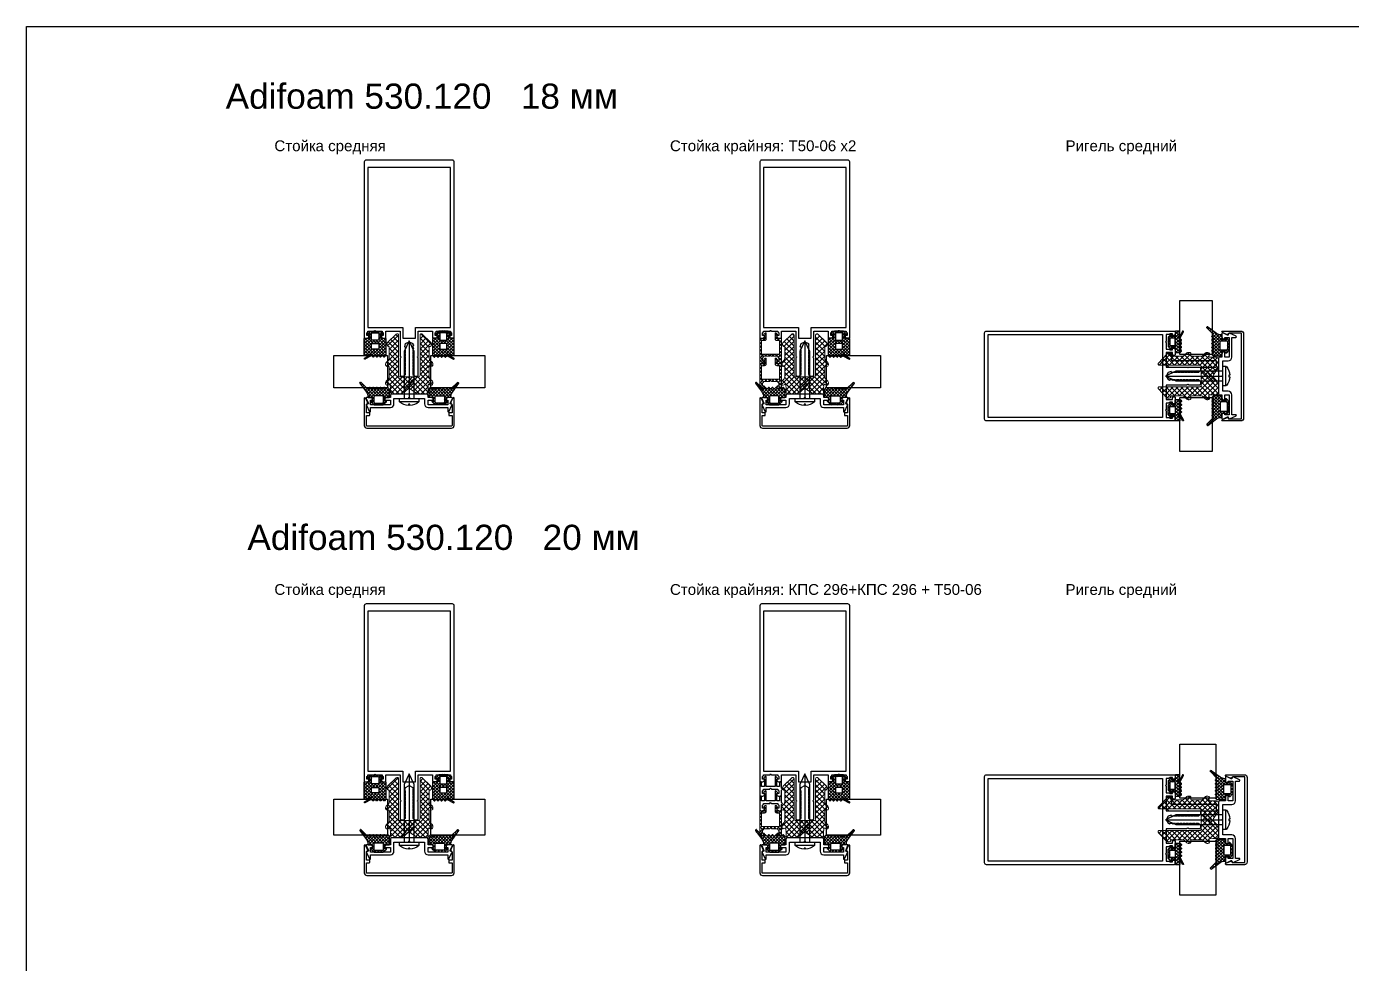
# Model space of a CAD drawing. Header units: millimetres. Extents: x 1744 to 18744, y -2272 to 2782.
# Drawn here: x 7208 to 7945, y 2055 to 2576 of the extents above; entities that cross this region are included whole.
import ezdxf

# ---------------------------------------------------------------- set-up
doc = ezdxf.new("R2010")
doc.units = ezdxf.units.MM
doc.layers.add('Steklopaket', color=5, linetype='Continuous')
doc.layers.add('подписи', color=7, linetype='Continuous')
doc.layers.add('Уплотнители', color=1, linetype='Continuous', lineweight=20)
doc.layers.add('Штриховка', color=1, linetype='Continuous', lineweight=5)
doc.styles.get("Standard").update_dxf_attribs({"font": 'arial.ttf'})

# ---------------------------------------------------------------- blocks, each defined once
blk = doc.blocks.new('КП45548')
at = {"color": 146, "true_color": 0x105689}
blk.add_lwpolyline([(-25, 21.5, 0.414214), (-24.5, 21), (-23.57, 21, 0.116434), (-23.44, 21.03), (-22.67, 21.42, 0.284079), (-22.5, 21.69), (-22.5, 22.2, 0.414214), (-22.8, 22.5), (-23.5, 22.5), (-23.5, 24), (-23.09, 24.41, 0.198912), (-23, 24.62), (-23, 25), (-19.44, 25, 0.284079), (-19.17, 25.17), (-19, 25.5), (-18.83, 25.17, 0.284079), (-18.56, 25), (-15, 25), (-15, 24.62, 0.198912), (-14.91, 24.41), (-14.5, 24), (-14.5, 22.5), (-15.2, 22.5, 0.414214), (-15.5, 22.2), (-15.5, 21.69, 0.284079), (-15.33, 21.42), (-14.56, 21.03, 0.116434), (-14.43, 21), (-13.5, 21, 0.414214), (-13, 21.5), (-13, 25), (-5, 25), (-5, 11.12, 0.198912), (-4.91, 10.91), (-4.5, 10.5), (-4.91, 10.09, 0.198912), (-5, 9.88), (-5, 0.5, 0.414214), (-4.5, 0), (-3.12, 0, 0.198912), (-2.91, 0.09), (-2.09, 0.91, 0.198912), (-2, 1.12), (-2, 1.46, 0.284079), (-2.17, 1.73), (-2.5, 1.9), (-2.17, 2.07, 0.284079), (-2, 2.34), (-2, 3.26, 0.284079), (-2.17, 3.53), (-2.5, 3.7), (-2.17, 3.87, 0.284079), (-2, 4.14), (-2, 5.06, 0.284079), (-2.17, 5.33), (-2.5, 5.5), (-2.17, 5.67, 0.284079), (-2, 5.94), (-2, 6.86, 0.284079), (-2.17, 7.13), (-2.5, 7.3), (-2.17, 7.47, 0.284079), (-2, 7.74), (-2, 8.66, 0.284079), (-2.17, 8.93), (-2.5, 9.1), (-2.17, 9.27, 0.284079), (-2, 9.54), (-2, 10.46, 0.284079), (-2.17, 10.73), (-2.5, 10.9), (-2.17, 11.07, 0.284079), (-2, 11.34), (-2, 12.26, 0.284079), (-2.17, 12.53), (-2.5, 12.7), (-2.17, 12.87, 0.284079), (-2, 13.14), (-2, 14.06, 0.284079), (-2.17, 14.33), (-2.5, 14.5), (-2.17, 14.67, 0.284079), (-2, 14.94), (-2, 15.86, 0.284079), (-2.17, 16.13), (-2.5, 16.3), (-2, 18), (0, 19), (2, 18), (2, 17.64, 0.284079), (2.17, 17.37), (2.5, 17.2), (2.17, 17.03, 0.284079), (2, 16.76), (2, 15.84, 0.284079), (2.17, 15.57), (2.5, 15.4), (2.17, 15.23, 0.284079), (2, 14.96), (2, 14.04, 0.284079), (2.17, 13.77), (2.5, 13.6), (2.17, 13.43, 0.284079), (2, 13.16), (2, 12.24, 0.284079), (2.17, 11.97), (2.5, 11.8), (2.17, 11.63, 0.284079), (2, 11.36), (2, 10.44, 0.284079), (2.17, 10.17), (2.5, 10), (2.17, 9.83, 0.284079), (2, 9.56), (2, 8.64, 0.284079), (2.17, 8.37), (2.5, 8.2), (2.17, 8.03, 0.284079), (2, 7.76), (2, 6.84, 0.284079), (2.17, 6.57), (2.5, 6.4), (2.17, 6.23, 0.284079), (2, 5.96), (2, 5.04, 0.284079), (2.17, 4.77), (2.5, 4.6), (2.17, 4.43, 0.284079), (2, 4.16), (2, 3.24, 0.284079), (2.17, 2.97), (2.5, 2.8), (2.17, 2.63, 0.284079), (2, 2.36), (2, 1.12, 0.198912), (2.09, 0.91), (2.91, 0.09, 0.198912), (3.12, 0), (4.5, 0, 0.414214), (5, 0.5), (5, 9.88, 0.198912), (4.91, 10.09), (4.5, 10.5), (4.91, 10.91, 0.198912), (5, 11.12), (5, 25), (13, 25), (13, 21.5, 0.414214), (13.5, 21), (14.43, 21, 0.116434), (14.56, 21.03), (15.33, 21.42, 0.284079), (15.5, 21.69), (15.5, 22.2, 0.414214), (15.2, 22.5), (14.5, 22.5), (14.5, 24), (14.91, 24.41, 0.198912), (15, 24.62), (15, 25), (18.56, 25, 0.284079), (18.83, 25.17), (19, 25.5), (19.17, 25.17, 0.284079), (19.44, 25), (23, 25), (23, 24.62, 0.198912), (23.09, 24.41), (23.5, 24), (23.5, 22.5), (22.8, 22.5, 0.414214), (22.5, 22.2), (22.5, 21.69, 0.284079), (22.67, 21.42), (23.44, 21.03, 0.116434), (23.57, 21), (24.5, 21, 0.414214), (25, 21.5), (25, 119, 0.414214), (24, 120), (-24, 120, 0.414214), (-25, 119)], format="xyb", close=True, dxfattribs=at)
blk.add_lwpolyline([(-3.5, 27), (-3.5, 21), (3.5, 21), (3.5, 27), (23, 27), (23, 116), (-23, 116), (-23, 27)], close=True, dxfattribs=at)
blk = doc.blocks.new('ТПУ-6002')
at = {"true_color": 0xafd9aa}
h = blk.add_hatch(dxfattribs=at)
h.set_pattern_fill('ANSI37', color=9, scale=10, angle=180, style=0)
h.set_pattern_definition([(225, (359.6389, 110.4286), (0.8838835, -0.8838835), []), (315, (359.6389, 110.4286), (0.8838835, 0.8838835), [])])
edge = h.paths.add_edge_path(flags=16)
edge.add_line((1.75, -1), (-1.75, -1))
edge.add_arc((-1.75, -1.25), 0.25, 90, 180)
edge.add_line((-2, -1.25), (-2, -4.75))
edge.add_arc((-1.75, -4.75), 0.25, 180, 270)
edge.add_line((-1.75, -5), (1.75, -5))
edge.add_arc((1.75, -4.75), 0.25, 270, 360)
edge.add_line((2, -4.75), (2, -1.25))
edge.add_arc((1.75, -1.25), 0.25, 0, 90)
edge = h.paths.add_edge_path()
edge.add_line((2.37, -12.66), (4.04, -13.57))
edge.add_arc((4.16, -13.35), 0.25, 241.51963, 270)
edge.add_line((4.16, -13.6), (5.75, -13.6))
edge.add_arc((5.75, -13.35), 0.25, 270, 360)
edge.add_line((6, -13.35), (6, -4.25))
edge.add_arc((5.75, -4.25), 0.25, 0, 90)
edge.add_line((5.75, -4), (3.25, -4))
edge.add_arc((3.25, -3.75), 0.25, 180, 270, ccw=False)
edge.add_line((3, -3.75), (3, -2.25))
edge.add_arc((3.25, -2.25), 0.25, 90, 180, ccw=False)
edge.add_line((3.25, -2), (3.9, -2))
edge.add_arc((3.9, -1.75), 0.25, 270, 405.06464)
edge.add_line((4.08, -1.57), (2.57, -0.07))
edge.add_arc((2.4, -0.25), 0.25, 45.06464, 90)
edge.add_line((2.4, 0), (-2.4, 0))
edge.add_arc((-2.4, -0.25), 0.25, 90, 134.93536)
edge.add_line((-2.57, -0.07), (-4.08, -1.57))
edge.add_arc((-3.9, -1.75), 0.25, 134.93536, 270)
edge.add_line((-3.9, -2), (-3.25, -2))
edge.add_arc((-3.25, -2.25), 0.25, 0, 90, ccw=False)
edge.add_line((-3, -2.25), (-3, -3.75))
edge.add_arc((-3.25, -3.75), 0.25, -90, 0, ccw=False)
edge.add_line((-3.25, -4), (-5.75, -4))
edge.add_arc((-5.75, -4.25), 0.25, 90, 180)
edge.add_line((-6, -4.25), (-6, -13.5))
edge.add_arc((-5.75, -13.5), 0.25, 180, 225)
edge.add_line((-5.93, -13.67), (-5.18, -14.42))
edge.add_arc((-5, -14.25), 0.25, 225, 315)
edge.add_line((-4.82, -14.42), (-4.18, -13.78))
edge.add_arc((-4, -13.95), 0.25, 45, 135, ccw=False)
edge.add_line((-3.82, -13.78), (-3.18, -14.42))
edge.add_arc((-3, -14.25), 0.25, 225, 315)
edge.add_line((-2.82, -14.42), (-2.18, -13.78))
edge.add_arc((-2, -13.95), 0.25, 45, 135, ccw=False)
edge.add_line((-1.82, -13.78), (-1.18, -14.42))
edge.add_arc((-1, -14.25), 0.25, 225, 315)
edge.add_line((-0.82, -14.42), (-0.18, -13.78))
edge.add_arc((0, -13.95), 0.25, 45, 135, ccw=False)
edge.add_line((0.18, -13.78), (0.82, -14.42))
edge.add_arc((1, -14.25), 0.25, 225, 315)
edge.add_line((1.18, -14.42), (1.87, -13.73))
edge.add_arc((2.04, -13.91), 0.25, 61.51963, 135, ccw=False)
edge.add_line((2.16, -13.69), (5.63, -15.57))
edge.add_arc((5.75, -15.35), 0.25, 241.51963, 421.51963)
edge.add_line((5.87, -15.13), (2.13, -13.1))
edge.add_arc((2.25, -12.88), 0.25, 61.51963, 241.51963, ccw=False)
edge = h.paths.add_edge_path(flags=16)
edge.add_line((1.75, -7), (-1.75, -7))
edge.add_arc((-1.75, -7.25), 0.25, 90, 180)
edge.add_line((-2, -7.25), (-2, -9.75))
edge.add_arc((-1.75, -9.75), 0.25, 180, 270)
edge.add_line((-1.75, -10), (1.75, -10))
edge.add_arc((1.75, -9.75), 0.25, 270, 360)
edge.add_line((2, -9.75), (2, -7.25))
edge.add_arc((1.75, -7.25), 0.25, 0, 90)
at = {"color": 9, "true_color": 0xafd9aa}
for points in [[(2.37, -12.66), (4.04, -13.57, 0.124913), (4.16, -13.6), (5.75, -13.6, 0.414214), (6, -13.35), (6, -4.25, 0.414214), (5.75, -4), (3.25, -4, -0.414214), (3, -3.75), (3, -2.25, -0.414214), (3.25, -2), (3.9, -2, 0.668587), (4.08, -1.57), (2.57, -0.07, 0.198619), (2.4, 0), (-2.4, 0, 0.198619), (-2.57, -0.07), (-4.08, -1.57, 0.668587), (-3.9, -2), (-3.25, -2, -0.414214), (-3, -2.25), (-3, -3.75, -0.414214), (-3.25, -4), (-5.75, -4, 0.414214), (-6, -4.25), (-6, -13.5, 0.198912), (-5.93, -13.67), (-5.18, -14.42, 0.414214), (-4.82, -14.42), (-4.18, -13.78, -0.414214), (-3.82, -13.78), (-3.18, -14.42, 0.414214), (-2.82, -14.42), (-2.18, -13.78, -0.414214), (-1.82, -13.78), (-1.18, -14.42, 0.414214), (-0.82, -14.42), (-0.18, -13.78, -0.414214), (0.18, -13.78), (0.82, -14.42, 0.414214), (1.18, -14.42), (1.87, -13.73, -0.332076), (2.16, -13.69), (5.63, -15.57, 1), (5.87, -15.13), (2.13, -13.1, -1)], [(1.75, -1), (-1.75, -1, 0.414214), (-2, -1.25), (-2, -4.75, 0.414214), (-1.75, -5), (1.75, -5, 0.414214), (2, -4.75), (2, -1.25, 0.414214)], [(1.75, -7), (-1.75, -7, 0.414214), (-2, -7.25), (-2, -9.75, 0.414214), (-1.75, -10), (1.75, -10, 0.414214), (2, -9.75), (2, -7.25, 0.414214)]]:
    blk.add_lwpolyline(points, format="xyb", close=True, dxfattribs=at)
blk = doc.blocks.new('КПС 758')
blk.add_lwpolyline([(-23.77, 2.33, 0.414214), (-23.63, 1.93), (-22.87, 1.58, -0.414214), (-22.73, 1.18), (-23.97, -1.49, 0.548619), (-23.7, -1.92), (-21.57, -1.92, 0.116434), (-21.44, -1.89), (-20.67, -1.5, 0.284079), (-20.5, -1.23), (-20.5, -0.72, 0.414214), (-20.8, -0.42), (-21.5, -0.42), (-21.5, 2.08), (-10.5, 2.08), (-10.5, -0.42), (-13.2, -0.42, 0.414214), (-13.5, -0.72), (-13.5, -1.23, 0.284079), (-13.33, -1.5), (-12.56, -1.89, 0.116434), (-12.43, -1.92), (-10.5, -1.92), (-10.5, -2.92, 0.414214), (-9.5, -3.92), (9.5, -3.92, 0.414214), (10.5, -2.92), (10.5, -1.92), (12.43, -1.92, 0.116434), (12.56, -1.89), (13.33, -1.5, 0.284079), (13.5, -1.23), (13.5, -0.72, 0.414214), (13.2, -0.42), (10.5, -0.42), (10.5, 2.08), (21.5, 2.08), (21.5, -0.42), (20.8, -0.42, 0.414214), (20.5, -0.72), (20.5, -1.23, 0.284079), (20.67, -1.5), (21.44, -1.89, 0.116434), (21.57, -1.92), (23.7, -1.92, 0.548619), (23.97, -1.49), (22.73, 1.18, -0.414214), (22.87, 1.58), (23.63, 1.93, 0.414214), (23.77, 2.33), (22.1, 5.91, 0.291473), (21.83, 6.08), (21.8, 6.08, 0.414214), (21.5, 5.78), (21.5, 3.58), (10.5, 3.58, 0.414214), (8.5, 1.58), (8.5, -1.42), (0.62, -1.42, 0.198912), (0.41, -1.51), (0, -1.92), (-0.41, -1.51, 0.198912), (-0.62, -1.42), (-8.5, -1.42), (-8.5, 1.58, 0.414214), (-10.5, 3.58), (-21.5, 3.58), (-21.5, 5.78, 0.414214), (-21.8, 6.08), (-21.83, 6.08, 0.291473), (-22.1, 5.91)], format="xyb", close=True)
blk = doc.blocks.new('ТПУ-007ММ')
at = {"true_color": 0xafd9aa}
h = blk.add_hatch(dxfattribs=at)
h.set_pattern_fill('ANSI37', color=9, scale=10, angle=180, style=0)
h.set_pattern_definition([(225, (-3851.0623, 2334.4012), (0.88388348, -0.88388348), []), (315, (-3851.0623, 2334.4012), (0.88388348, 0.88388348), [])])
edge = h.paths.add_edge_path(flags=16)
edge.add_line((2.1, -1), (-2.1, -1))
edge.add_arc((-2.1, -1.5), 0.5, 90, 180)
edge.add_line((-2.6, -1.5), (-2.6, -4.5))
edge.add_arc((-2.1, -4.5), 0.5, 180, 270)
edge.add_line((-2.1, -5), (2.1, -5))
edge.add_arc((2.1, -4.5), 0.5, 270, 360)
edge.add_line((2.6, -4.5), (2.6, -1.5))
edge.add_arc((2.1, -1.5), 0.5, 0, 90)
edge = h.paths.add_edge_path()
edge.add_arc((-3.85, -2.25), 0.25, 0, 90, ccw=False)
edge.add_line((-3.6, -2.25), (-3.6, -3.75))
edge.add_arc((-3.85, -3.75), 0.25, -90, 0, ccw=False)
edge.add_line((-3.85, -4), (-5.75, -4))
edge.add_arc((-5.75, -4.25), 0.25, 90, 180)
edge.add_line((-6, -4.25), (-6, -8.62))
edge.add_arc((-5.8, -8.62), 0.2, 180, 225)
edge.add_line((-5.94, -8.76), (-5.18, -9.53))
edge.add_arc((-5, -9.35), 0.25, 225, 315)
edge.add_line((-4.82, -9.53), (-4.18, -8.88))
edge.add_arc((-4, -9.06), 0.25, 45, 135, ccw=False)
edge.add_line((-3.82, -8.88), (-3.18, -9.53))
edge.add_arc((-3, -9.35), 0.25, 225, 315)
edge.add_line((-2.82, -9.53), (-2.18, -8.88))
edge.add_arc((-2, -9.06), 0.25, 45, 135, ccw=False)
edge.add_line((-1.82, -8.88), (-1.18, -9.53))
edge.add_arc((-1, -9.35), 0.25, 225, 315)
edge.add_line((-0.82, -9.53), (-0.18, -8.88))
edge.add_arc((0, -9.06), 0.25, 45, 135, ccw=False)
edge.add_line((0.18, -8.88), (0.82, -9.53))
edge.add_arc((1, -9.35), 0.25, 225, 315)
edge.add_line((1.18, -9.53), (1.82, -8.88))
edge.add_arc((2, -9.06), 0.25, 45, 135, ccw=False)
edge.add_line((2.18, -8.88), (2.82, -9.53))
edge.add_arc((3, -9.35), 0.25, 225, 315)
edge.add_line((3.18, -9.53), (3.82, -8.88))
edge.add_arc((4, -9.06), 0.25, 45, 135, ccw=False)
edge.add_line((4.18, -8.88), (4.82, -9.53))
edge.add_arc((5, -9.35), 0.25, 225, 315)
edge.add_line((5.18, -9.53), (5.82, -8.88))
edge.add_arc((6, -9.06), 0.25, 45, 135, ccw=False)
edge.add_line((6.18, -8.88), (9.82, -12.42))
edge.add_arc((10, -12.25), 0.25, 225, 315)
edge.add_line((10.18, -12.42), (10.39, -12.21))
edge.add_arc((10.21, -12.04), 0.25, 315, 380.22486)
edge.add_line((10.44, -11.95), (6.8, -7.06))
edge.add_arc((10, -4.67), 4, 180, 216.76049, ccw=False)
edge.add_line((6, -4.67), (6, -4.3))
edge.add_arc((5.7, -4.3), 0.3, 360, 450)
edge.add_line((5.7, -4), (3.85, -4))
edge.add_arc((3.85, -3.75), 0.25, 180, 270, ccw=False)
edge.add_line((3.6, -3.75), (3.6, -2.25))
edge.add_arc((3.85, -2.25), 0.25, 90, 180, ccw=False)
edge.add_line((3.85, -2), (4.1, -2))
edge.add_arc((4.1, -1.75), 0.25, 270, 405.06464)
edge.add_line((4.28, -1.57), (2.57, -0.07))
edge.add_arc((2.4, -0.25), 0.25, 45.06464, 90)
edge.add_line((2.4, 0), (-2.4, 0))
edge.add_arc((-2.4, -0.25), 0.25, 90, 134.93536)
edge.add_line((-2.57, -0.07), (-4.28, -1.57))
edge.add_arc((-4.1, -1.75), 0.25, 134.93536, 270)
edge.add_line((-4.1, -2), (-3.85, -2))
at = {"color": 9, "true_color": 0xafd9aa}
for points in [[(-3.85, -2, -0.414214), (-3.6, -2.25), (-3.6, -3.75, -0.414214), (-3.85, -4), (-5.75, -4, 0.414214), (-6, -4.25), (-6, -8.62, 0.198912), (-5.94, -8.76), (-5.18, -9.53, 0.414214), (-4.82, -9.53), (-4.18, -8.88, -0.414214), (-3.82, -8.88), (-3.18, -9.53, 0.414214), (-2.82, -9.53), (-2.18, -8.88, -0.414214), (-1.82, -8.88), (-1.18, -9.53, 0.414214), (-0.82, -9.53), (-0.18, -8.88, -0.414214), (0.18, -8.88), (0.82, -9.53, 0.414214), (1.18, -9.53), (1.82, -8.88, -0.414214), (2.18, -8.88), (2.82, -9.53, 0.414214), (3.18, -9.53), (3.82, -8.88, -0.414214), (4.18, -8.88), (4.82, -9.53, 0.414214), (5.18, -9.53), (5.82, -8.88, -0.414214), (6.18, -8.88), (9.82, -12.42, 0.414214), (10.18, -12.42), (10.39, -12.21, 0.292538), (10.44, -11.95), (6.8, -7.06, -0.161788), (6, -4.67), (6, -4.3, 0.414214), (5.7, -4), (3.85, -4, -0.414214), (3.6, -3.75), (3.6, -2.25, -0.414214), (3.85, -2), (4.1, -2, 0.668587), (4.28, -1.57), (2.57, -0.07, 0.198619), (2.4, 0), (-2.4, 0, 0.198619), (-2.57, -0.07), (-4.28, -1.57, 0.668587), (-4.1, -2)], [(2.1, -1), (-2.1, -1, 0.414214), (-2.6, -1.5), (-2.6, -4.5, 0.414214), (-2.1, -5), (2.1, -5, 0.414214), (2.6, -4.5), (2.6, -1.5, 0.414214)]]:
    blk.add_lwpolyline(points, format="xyb", close=True, dxfattribs=at)
blk = doc.blocks.new('КП45310')
at = {"color": 0}
blk.add_lwpolyline([(23.8, -4.26), (23.8, -8.78, -0.279739), (23.48, -9.31, 0.401559), (23.17, -10.23), (24.24, -12.52, 0.802585), (25, -12.36), (25, 2.74, 0.414214), (23.5, 4.24), (-23.5, 4.24, 0.414214), (-25, 2.74), (-25, -12.36, 0.802585), (-24.24, -12.52), (-23.17, -10.23, 0.401559), (-23.48, -9.31, -0.279739), (-23.8, -8.78), (-23.8, -4.26), (-22.3, -4.26, 0.414214), (-22, -3.96), (-22, -3.06, 0.414214), (-22.3, -2.76), (-23.8, -2.76), (-23.8, 2.74, -0.414214), (-23.5, 3.04), (23.5, 3.04, -0.414214), (23.8, 2.74), (23.8, -2.76), (22.3, -2.76, 0.414214), (22, -3.06), (22, -3.96, 0.414214), (22.3, -4.26)], format="xyb", close=True, dxfattribs=at)
blk = doc.blocks.new('ВС 5.5х32 А2 DIN7981')
for p, q in [((0, 38), (0, 6)), ((-5.4, 4.31), (5.4, 4.31))]:
    blk.add_line(p, q)
for points in [[(2.75, 6), (2.75, 32.1), (0, 38), (-2.75, 32.1), (-2.75, 6)], [(-2.75, 9.33), (2.75, 14.83), (2.75, 17.12), (-2.75, 11.62)]]:
    blk.add_lwpolyline(points, close=True)
blk.add_lwpolyline([(-0.39, 2.06, -0.161849), (-5.22, 3.92, -0.223888), (-5.4, 4.31), (-5.4, 6), (5.4, 6), (5.4, 4.31, -0.223888), (5.22, 3.92, -0.161849), (0.39, 2.06), (0.39, 2.76), (-0.39, 2.76)], format="xyb", close=True)
blk = doc.blocks.new('Adifoam 530.120')
at = {"layer": 'Штриховка', "lineweight": 5}
h = blk.add_hatch(dxfattribs=at)
h.set_pattern_fill('ANSI37', color=256, scale=16, style=0)
h.set_pattern_definition([(45, (-11689.9974, 3718.6571), (-1.41421356, 1.41421356), []), (135, (-11689.9974, 3718.6571), (-1.41421356, -1.41421356), [])])
h.paths.add_polyline_path([(-6.69, 0, -0.118476), (-6.86, -0.7), (-9.17, -4.23, 0.146126), (-9.5, -5.32), (-9.5, -9.2), (-9.5, -9.45, 0.414214), (-8.5, -10.45), (-6.41, -10.45), (-4.5, -10.55, -0.590779), (-4.19, -11.18), (-4.38, -11.44, 0.668179), (-3.67, -13.15), (-3.1, -13.15, 0.198912), (-2.4, -12.86), (-1.08, -11.54, -0.198912), (-0.02, -11.1), (5.51, -11.1, -0.668179), (5.8, -11.78, 0.52914), (6.73, -13.15), (7.29, -13.15, 0.198912), (8, -12.86), (9.32, -11.54, -0.198912), (10.38, -11.1), (16.58, -11.1, -0.501863), (16.96, -11.61, 0.342328), (17.92, -12.35), (18.49, -12.35, 0.212691), (19.23, -12.02), (23.82, -7.18, 0.185206), (24, -6.71, 0.418456), (23.3, -6), (1, -6, -0.414214), (0, -5), (0, 0)])
h.paths.add_polyline_path([(-6.41, 10.45), (-8.5, 10.45, 0.414214), (-9.5, 9.45), (-9.5, 9.2), (-9.5, 5.32, 0.146126), (-9.17, 4.23), (-6.86, 0.7, -0.118476), (-6.69, 0), (0, 0), (0, 5, -0.414214), (1, 6), (23.3, 6, 0.414214), (24, 6.7, 0.202658), (23.79, 7.21), (19.19, 12.06, 0.198912), (18.49, 12.35), (17.91, 12.35, 0.339591), (16.96, 11.61, -0.501863), (16.58, 11.1), (10.38, 11.1, -0.198912), (9.32, 11.54), (8, 12.86, 0.198912), (7.29, 13.15), (6.73, 13.15, 0.52914), (5.8, 11.78, -0.668179), (5.51, 11.1), (-0.02, 11.1, -0.198912), (-1.08, 11.54), (-2.4, 12.86, 0.198912), (-3.1, 13.15), (-3.67, 13.15, 0.668179), (-4.38, 11.44), (-4.19, 11.18, -0.590779), (-4.5, 10.55)])
at = {"layer": 'Уплотнители'}
blk.add_lwpolyline([(24, -6.71, -0.198912), (23.79, -7.21), (19.19, -12.06, -0.198912), (18.49, -12.35), (17.92, -12.35, -0.342328), (16.96, -11.61, 0.501863), (16.58, -11.1), (10.38, -11.1, 0.198912), (9.32, -11.54), (8, -12.86, -0.198912), (7.29, -13.15), (6.73, -13.15, -0.52914), (5.8, -11.78, 0.668179), (5.51, -11.1), (-0.02, -11.1, 0.198912), (-1.08, -11.54), (-2.4, -12.86, -0.198912), (-3.1, -13.15), (-3.67, -13.15, -0.668179), (-4.38, -11.44), (-4.19, -11.18, 0.590779), (-4.5, -10.55), (-6.41, -10.45), (-8.5, -10.45, -0.414214), (-9.5, -9.45), (-9.5, -9.2), (-9.5, -5.32, -0.146126), (-9.17, -4.23), (-6.86, -0.7, 0.240325), (-6.86, 0.7), (-9.17, 4.23, -0.146126), (-9.5, 5.32), (-9.5, 9.2), (-9.5, 9.45, -0.414214), (-8.5, 10.45), (-6.41, 10.45), (-4.5, 10.55, 0.590779), (-4.19, 11.18), (-4.38, 11.44, -0.668179), (-3.67, 13.15), (-3.1, 13.15, -0.198912), (-2.4, 12.86), (-1.08, 11.54, 0.198912), (-0.02, 11.1), (5.51, 11.1, 0.668179), (5.8, 11.78, -0.52914), (6.73, 13.15), (7.29, 13.15, -0.198912), (8, 12.86), (9.32, 11.54, 0.198912), (10.38, 11.1), (16.58, 11.1, 0.501863), (16.96, 11.61, -0.342328), (17.92, 12.35), (18.49, 12.35, -0.198912), (19.19, 12.06), (23.79, 7.21, -0.198912), (24, 6.71), (24, 6.7, -0.414214), (23.3, 6), (1, 6, 0.414214), (0, 5), (0, 0), (0, -5, 0.414214), (1, -6), (23.3, -6, -0.414214), (24, -6.7)], format="xyb", dxfattribs=at)
blk = doc.blocks.new('Т50-06')
at = {"layer": 'Штриховка', "lineweight": 5}
h = blk.add_hatch(dxfattribs=at)
h.set_pattern_fill('ANSI37', color=256, scale=11.2, angle=90, style=0)
h.set_pattern_definition([(135, (-11417.5478, 3829.3933), (-0.9899495, -0.9899495), []), (225, (-11417.5478, 3829.3933), (0.9899495, -0.9899495), [])])
edge = h.paths.add_edge_path()
edge.add_line((2.81, 0), (3.22, -0.41))
edge.add_arc((3.01, -0.62), 0.3, 0, 45, ccw=False)
edge.add_line((3.31, -0.62), (3.31, -4))
edge.add_line((3.31, -4), (3.68, -4))
edge.add_arc((3.68, -4.3), 0.3, 45, 90, ccw=False)
edge.add_line((3.9, -4.09), (4.31, -4.5))
edge.add_line((4.31, -4.5), (5.81, -4.5))
edge.add_line((5.81, -4.5), (5.81, -3.8))
edge.add_arc((6.11, -3.8), 0.3, 90, 180, ccw=False)
edge.add_line((6.11, -3.5), (6.62, -3.5))
edge.add_arc((6.62, -3.8), 0.3, 26.56505, 90, ccw=False)
edge.add_line((6.89, -3.67), (7.28, -4.44))
edge.add_arc((7.01, -4.57), 0.3, 0, 26.56505, ccw=False)
edge.add_line((7.31, -4.57), (7.31, -6))
edge.add_line((7.31, -6), (-6.69, -6))
edge.add_line((-6.69, -6), (-6.69, -5.1))
edge.add_arc((-6.39, -5.1), 0.3, 90, 180, ccw=False)
edge.add_line((-6.39, -4.8), (-6.39, -3.5))
edge.add_line((-6.39, -3.5), (-8.29, -3.5))
edge.add_line((-8.29, -3.5), (-8.5, -3.71))
edge.add_arc((-8.72, -3.5), 0.3, 225, 315, ccw=False)
edge.add_line((-8.93, -3.71), (-9.6, -3.04))
edge.add_arc((-9.37, -2.82), 0.317, 90, 225, ccw=False)
edge.add_line((-9.37, -2.5), (-6.39, -2.5))
edge.add_arc((-6.39, -3.5), 1, 0, 90, ccw=False)
edge.add_line((-5.39, -3.5), (-5.39, -5))
edge.add_line((-5.39, -5), (2.11, -5))
edge.add_line((2.11, -5), (2.11, 5))
edge.add_line((2.11, 5), (-5.39, 5))
edge.add_line((-5.39, 5), (-5.39, 3.5))
edge.add_arc((-6.39, 3.5), 1, -90, 0, ccw=False)
edge.add_line((-6.39, 2.5), (-9.37, 2.5))
edge.add_arc((-9.37, 2.82), 0.317, 135, 270, ccw=False)
edge.add_line((-9.6, 3.04), (-8.93, 3.71))
edge.add_arc((-8.72, 3.5), 0.3, 45, 135, ccw=False)
edge.add_line((-8.5, 3.71), (-8.29, 3.5))
edge.add_line((-8.29, 3.5), (-6.39, 3.5))
edge.add_line((-6.39, 3.5), (-6.39, 4.8))
edge.add_arc((-6.39, 5.1), 0.3, 180, 270, ccw=False)
edge.add_line((-6.69, 5.1), (-6.69, 6))
edge.add_line((-6.69, 6), (7.31, 6))
edge.add_line((7.31, 6), (7.31, 4.57))
edge.add_arc((7.01, 4.57), 0.3, -26.56505, 0, ccw=False)
edge.add_line((7.28, 4.44), (6.89, 3.67))
edge.add_arc((6.62, 3.8), 0.3, 270, 333.43495, ccw=False)
edge.add_line((6.62, 3.5), (6.11, 3.5))
edge.add_arc((6.11, 3.8), 0.3, 180, 270, ccw=False)
edge.add_line((5.81, 3.8), (5.81, 4.5))
edge.add_line((5.81, 4.5), (4.31, 4.5))
edge.add_line((4.31, 4.5), (3.9, 4.09))
edge.add_arc((3.68, 4.3), 0.3, 270, 315, ccw=False)
edge.add_line((3.68, 4), (3.31, 4))
edge.add_line((3.31, 4), (3.31, 0.62))
edge.add_arc((3.01, 0.62), 0.3, 315, 360, ccw=False)
edge.add_line((3.22, 0.41), (2.81, 0))
at = {"layer": 'Уплотнители'}
blk.add_lwpolyline([(2.81, 0), (3.22, -0.41, -0.198912), (3.31, -0.62), (3.31, -4), (3.68, -4, -0.198912), (3.9, -4.09), (4.31, -4.5), (5.81, -4.5), (5.81, -3.8, -0.414214), (6.11, -3.5), (6.62, -3.5, -0.284079), (6.89, -3.67), (7.28, -4.44, -0.116434), (7.31, -4.57), (7.31, -6), (-6.69, -6), (-6.69, -5.1, -0.414214), (-6.39, -4.8), (-6.39, -3.5), (-8.29, -3.5), (-8.5, -3.71, -0.414214), (-8.93, -3.71), (-9.6, -3.04, -0.668179), (-9.37, -2.5), (-6.39, -2.5, -0.414214), (-5.39, -3.5), (-5.39, -5), (2.11, -5), (2.11, 5), (-5.39, 5), (-5.39, 3.5, -0.414214), (-6.39, 2.5), (-9.37, 2.5, -0.668179), (-9.6, 3.04), (-8.93, 3.71, -0.414214), (-8.5, 3.71), (-8.29, 3.5), (-6.39, 3.5), (-6.39, 4.8, -0.414214), (-6.69, 5.1), (-6.69, 6), (7.31, 6), (7.31, 4.57, -0.116434), (7.28, 4.44), (6.89, 3.67, -0.284079), (6.62, 3.5), (6.11, 3.5, -0.414214), (5.81, 3.8), (5.81, 4.5), (4.31, 4.5), (3.9, 4.09, -0.198912), (3.68, 4), (3.31, 4), (3.31, 0.62, -0.198912), (3.22, 0.41), (2.81, 0)], format="xyb", dxfattribs=at)
blk = doc.blocks.new('КП45550')
at = {"color": 217, "true_color": 0x93278f}
blk.add_lwpolyline([(-5, 6.38, -0.198912), (-4.91, 6.59), (-4.5, 7), (-4.91, 7.41, -0.198912), (-5, 7.62), (-5, 19), (-13, 19), (-13, 15.5), (-12, 15.5, -0.414214), (-11.5, 15), (-11.5, 14.5, -0.414214), (-12, 14), (-14.43, 14, -0.116434), (-14.56, 14.03), (-15.33, 14.42, -0.284079), (-15.5, 14.69), (-15.5, 15.2, -0.414214), (-15.2, 15.5), (-14.5, 15.5), (-14.5, 17), (-14.91, 17.41, -0.198912), (-15, 17.62), (-15, 19), (-18.56, 19, -0.284079), (-18.83, 19.17), (-19, 19.5), (-19.17, 19.17, -0.284079), (-19.44, 19), (-23, 19), (-23, 17.62, -0.198912), (-23.09, 17.41), (-23.5, 17), (-23.5, 15.5), (-22.8, 15.5, -0.414214), (-22.5, 15.2), (-22.5, 14.69, -0.284079), (-22.67, 14.42), (-23.44, 14.03, -0.116434), (-23.57, 14), (-24.5, 14, -0.414214), (-25, 14.5), (-25, 119, -0.414214), (-24, 120), (24, 120, -0.414214), (25, 119), (25, 14.5, -0.414214), (24.5, 14), (23.57, 14, -0.116434), (23.44, 14.03), (22.67, 14.42, -0.284079), (22.5, 14.69), (22.5, 15.2, -0.414214), (22.8, 15.5), (23.5, 15.5), (23.5, 17), (23.09, 17.41, -0.198912), (23, 17.62), (23, 19), (19.44, 19, -0.284079), (19.17, 19.17), (19, 19.5), (18.83, 19.17, -0.284079), (18.56, 19), (15, 19), (15, 17.62, -0.198912), (14.91, 17.41), (14.5, 17), (14.5, 15.5), (15.2, 15.5, -0.414214), (15.5, 15.2), (15.5, 14.69, -0.284079), (15.33, 14.42), (14.56, 14.03, -0.116434), (14.43, 14), (12, 14, -0.414214), (11.5, 14.5), (11.5, 15, -0.414214), (12, 15.5), (13, 15.5), (13, 19), (5, 19), (5, 7.62, -0.198912), (4.91, 7.41), (4.5, 7), (4.91, 6.59, -0.198912), (5, 6.38), (5, 0.5, -0.414214), (4.5, 0), (3.12, 0, -0.198912), (2.91, 0.09), (2.09, 0.91, -0.198912), (2, 1.12), (2, 1.46, -0.284079), (2.17, 1.73), (2.5, 1.9), (2.17, 2.07, -0.284079), (2, 2.34), (2, 3.26, -0.284079), (2.17, 3.53), (2.5, 3.7), (2.17, 3.87, -0.284079), (2, 4.14), (2, 5.06, -0.284079), (2.17, 5.33), (2.5, 5.5), (2.17, 5.67, -0.284079), (2, 5.94), (2, 6.86, -0.284079), (2.17, 7.13), (2.5, 7.3), (2.17, 7.47, -0.284079), (2, 7.74), (2, 8.66, -0.284079), (2.17, 8.93), (2.5, 9.1), (2.17, 9.27, -0.284079), (2, 9.54), (2, 10.46, -0.284079), (2.17, 10.73), (2.5, 10.9), (2.17, 11.07, -0.284079), (2, 11.34), (2, 12.26, -0.284079), (2.17, 12.53), (2.5, 12.7), (2.17, 12.87, -0.284079), (2, 13.14), (2, 14.06, -0.284079), (2.17, 14.33), (2.5, 14.5), (2.17, 14.67, -0.284079), (2, 14.94), (2, 15.86, -0.284079), (2.17, 16.13), (2.5, 16.3), (2, 18), (0, 19), (-2, 18), (-2, 17.64, -0.284079), (-2.17, 17.37), (-2.5, 17.2), (-2.17, 17.03, -0.284079), (-2, 16.76), (-2, 15.84, -0.284079), (-2.17, 15.57), (-2.5, 15.4), (-2.17, 15.23, -0.284079), (-2, 14.96), (-2, 14.04, -0.284079), (-2.17, 13.77), (-2.5, 13.6), (-2.17, 13.43, -0.284079), (-2, 13.16), (-2, 12.24, -0.284079), (-2.17, 11.97), (-2.5, 11.8), (-2.17, 11.63, -0.284079), (-2, 11.36), (-2, 10.44, -0.284079), (-2.17, 10.17), (-2.5, 10), (-2.17, 9.83, -0.284079), (-2, 9.56), (-2, 8.64, -0.284079), (-2.17, 8.37), (-2.5, 8.2), (-2.17, 8.03, -0.284079), (-2, 7.76), (-2, 6.84, -0.284079), (-2.17, 6.57), (-2.5, 6.4), (-2.17, 6.23, -0.284079), (-2, 5.96), (-2, 5.04, -0.284079), (-2.17, 4.77), (-2.5, 4.6), (-2.17, 4.43, -0.284079), (-2, 4.16), (-2, 3.24, -0.284079), (-2.17, 2.97), (-2.5, 2.8), (-2.17, 2.63, -0.284079), (-2, 2.36), (-2, 1.12, -0.198912), (-2.09, 0.91), (-2.91, 0.09, -0.198912), (-3.12, 0), (-4.5, 0, -0.414214), (-5, 0.5)], format="xyb", close=True, dxfattribs=at)
blk.add_lwpolyline([(23, 21), (-23, 21), (-23, 118), (23, 118)], close=True, dxfattribs=at)
blk = doc.blocks.new('ТПУ-6001')
at = {"true_color": 0xafd9aa}
h = blk.add_hatch(dxfattribs=at)
h.set_pattern_fill('ANSI37', color=9, scale=10, angle=180, style=0)
h.set_pattern_definition([(225, (-3851.2058, 2316.4733), (0.88388348, -0.88388348), []), (315, (-3851.2058, 2316.4733), (0.88388348, 0.88388348), [])])
edge = h.paths.add_edge_path(flags=16)
edge.add_line((1.75, -1), (-1.75, -1))
edge.add_arc((-1.75, -1.25), 0.25, 90, 180)
edge.add_line((-2, -1.25), (-2, -3.75))
edge.add_arc((-1.75, -3.75), 0.25, 180, 270)
edge.add_line((-1.75, -4), (1.75, -4))
edge.add_arc((1.75, -3.75), 0.25, 270, 360)
edge.add_line((2, -3.75), (2, -1.25))
edge.add_arc((1.75, -1.25), 0.25, 0, 90)
edge = h.paths.add_edge_path()
edge.add_line((2.37, -5.66), (4.04, -6.57))
edge.add_arc((4.16, -6.35), 0.25, 241.51963, 270)
edge.add_line((4.16, -6.6), (5.75, -6.6))
edge.add_arc((5.75, -6.35), 0.25, 270, 360)
edge.add_line((6, -6.35), (6, -4.25))
edge.add_arc((5.75, -4.25), 0.25, 0, 90)
edge.add_line((5.75, -4), (3.25, -4))
edge.add_arc((3.25, -3.75), 0.25, 180, 270, ccw=False)
edge.add_line((3, -3.75), (3, -2.25))
edge.add_arc((3.25, -2.25), 0.25, 90, 180, ccw=False)
edge.add_line((3.25, -2), (3.9, -2))
edge.add_arc((3.9, -1.75), 0.25, 270, 405.06464)
edge.add_line((4.08, -1.57), (2.57, -0.07))
edge.add_arc((2.4, -0.25), 0.25, 45.06464, 90)
edge.add_line((2.4, 0), (-2.4, 0))
edge.add_arc((-2.4, -0.25), 0.25, 90, 134.93536)
edge.add_line((-2.57, -0.07), (-4.08, -1.57))
edge.add_arc((-3.9, -1.75), 0.25, 134.93536, 270)
edge.add_line((-3.9, -2), (-3.25, -2))
edge.add_arc((-3.25, -2.25), 0.25, 0, 90, ccw=False)
edge.add_line((-3, -2.25), (-3, -3.75))
edge.add_arc((-3.25, -3.75), 0.25, -90, 0, ccw=False)
edge.add_line((-3.25, -4), (-5.75, -4))
edge.add_arc((-5.75, -4.25), 0.25, 90, 180)
edge.add_line((-6, -4.25), (-6, -6.5))
edge.add_arc((-5.75, -6.5), 0.25, 180, 225)
edge.add_line((-5.93, -6.67), (-5.18, -7.42))
edge.add_arc((-5, -7.25), 0.25, 225, 315)
edge.add_line((-4.82, -7.42), (-4.18, -6.78))
edge.add_arc((-4, -6.95), 0.25, 45, 135, ccw=False)
edge.add_line((-3.82, -6.78), (-3.18, -7.42))
edge.add_arc((-3, -7.25), 0.25, 225, 315)
edge.add_line((-2.82, -7.42), (-2.18, -6.78))
edge.add_arc((-2, -6.95), 0.25, 45, 135, ccw=False)
edge.add_line((-1.82, -6.78), (-1.18, -7.42))
edge.add_arc((-1, -7.25), 0.25, 225, 315)
edge.add_line((-0.82, -7.42), (-0.18, -6.78))
edge.add_arc((0, -6.95), 0.25, 45, 135, ccw=False)
edge.add_line((0.18, -6.78), (0.82, -7.42))
edge.add_arc((1, -7.25), 0.25, 225, 315)
edge.add_line((1.18, -7.42), (1.87, -6.73))
edge.add_arc((2.04, -6.91), 0.25, 61.51963, 135, ccw=False)
edge.add_line((2.16, -6.69), (5.63, -8.57))
edge.add_arc((5.75, -8.35), 0.25, 241.51963, 421.51963)
edge.add_line((5.87, -8.13), (2.13, -6.1))
edge.add_arc((2.25, -5.88), 0.25, 61.51963, 241.51963, ccw=False)
at = {"color": 9, "true_color": 0xafd9aa}
for points in [[(2.37, -5.66), (4.04, -6.57, 0.124913), (4.16, -6.6), (5.75, -6.6, 0.414214), (6, -6.35), (6, -4.25, 0.414214), (5.75, -4), (3.25, -4, -0.414214), (3, -3.75), (3, -2.25, -0.414214), (3.25, -2), (3.9, -2, 0.668587), (4.08, -1.57), (2.57, -0.07, 0.198619), (2.4, 0), (-2.4, 0, 0.198619), (-2.57, -0.07), (-4.08, -1.57, 0.668587), (-3.9, -2), (-3.25, -2, -0.414214), (-3, -2.25), (-3, -3.75, -0.414214), (-3.25, -4), (-5.75, -4, 0.414214), (-6, -4.25), (-6, -6.5, 0.198912), (-5.93, -6.67), (-5.18, -7.42, 0.414214), (-4.82, -7.42), (-4.18, -6.78, -0.414214), (-3.82, -6.78), (-3.18, -7.42, 0.414214), (-2.82, -7.42), (-2.18, -6.78, -0.414214), (-1.82, -6.78), (-1.18, -7.42, 0.414214), (-0.82, -7.42), (-0.18, -6.78, -0.414214), (0.18, -6.78), (0.82, -7.42, 0.414214), (1.18, -7.42), (1.87, -6.73, -0.332076), (2.16, -6.69), (5.63, -8.57, 1), (5.87, -8.13), (2.13, -6.1, -1)], [(1.75, -1), (-1.75, -1, 0.414214), (-2, -1.25), (-2, -3.75, 0.414214), (-1.75, -4), (1.75, -4, 0.414214), (2, -3.75), (2, -1.25, 0.414214)]]:
    blk.add_lwpolyline(points, format="xyb", close=True, dxfattribs=at)
blk = doc.blocks.new('КП45309')
at = {"color": 0}
blk.add_lwpolyline([(-23.5, 2.52), (23.5, 2.52, -0.414214), (25, 1.02), (25, -9.08, -0.802585), (24.24, -9.24), (23.17, -6.95, -0.401559), (23.48, -6.03, 0.279739), (23.8, -5.5), (23.8, 1.32), (-23.8, 1.32), (-23.8, -5.5, 0.279739), (-23.48, -6.03, -0.401559), (-23.17, -6.95), (-24.24, -9.24, -0.802585), (-25, -9.08), (-25, 1.02, -0.414214)], format="xyb", close=True, dxfattribs=at)
blk = doc.blocks.new('КП45577')
blk.add_lwpolyline([(-1.5, -4), (-1.5, -0.5, -0.414214), (-1, 0), (1, 0, -0.414214), (1.5, -0.5), (1.5, -5.5, -0.414214), (-0.5, -7.5), (-26, -7.5, -0.414214), (-26.5, -7), (-26.5, -4.5, -0.414214), (-26, -4)], format="xyb", close=True)
blk = doc.blocks.new('КПС 575')
blk.add_lwpolyline([(-23.77, 3.16, 0.414214), (-23.63, 2.76), (-22.87, 2.41, -0.414214), (-22.73, 2.01), (-23.97, -0.66, 0.548619), (-23.7, -1.09), (-21.57, -1.09, 0.116434), (-21.44, -1.06), (-20.67, -0.67, 0.284079), (-20.5, -0.4), (-20.5, 0.11, 0.414214), (-20.8, 0.41), (-21.5, 0.41), (-21.5, 2.91), (-10.5, 2.91), (-10.5, 0.41), (-13.2, 0.41, 0.414214), (-13.5, 0.11), (-13.5, -0.4, 0.284079), (-13.33, -0.67), (-12.56, -1.06, 0.116434), (-12.43, -1.09), (-10.5, -1.09), (-10.5, -4.09, 0.414214), (-9.5, -5.09), (9.5, -5.09, 0.414214), (10.5, -4.09), (10.5, -1.09), (12.43, -1.09, 0.116434), (12.56, -1.06), (13.33, -0.67, 0.284079), (13.5, -0.4), (13.5, 0.11, 0.414214), (13.2, 0.41), (10.5, 0.41), (10.5, 2.91), (21.5, 2.91), (21.5, 0.41), (20.8, 0.41, 0.414214), (20.5, 0.11), (20.5, -0.4, 0.284079), (20.67, -0.67), (21.44, -1.06, 0.116434), (21.57, -1.09), (23.7, -1.09, 0.548619), (23.97, -0.66), (22.73, 2.01, -0.414214), (22.87, 2.41), (23.63, 2.76, 0.414214), (23.77, 3.16), (22.1, 6.74, 0.291473), (21.83, 6.91), (21.8, 6.91, 0.414214), (21.5, 6.61), (21.5, 4.41), (10.5, 4.41, 0.414214), (8.5, 2.41), (8.5, -2.59), (0.62, -2.59, 0.198912), (0.41, -2.68), (0, -3.09), (-0.41, -2.68, 0.198912), (-0.62, -2.59), (-8.5, -2.59), (-8.5, 2.41, 0.414214), (-10.5, 4.41), (-21.5, 4.41), (-21.5, 6.61, 0.414214), (-21.8, 6.91), (-21.83, 6.91, 0.291473), (-22.1, 6.74)], format="xyb", close=True)
blk = doc.blocks.new('ВС 5.5х38 А2 DIN7981')
for p, q in [((0, 38), (0, 0)), ((-5.4, -1.69), (5.4, -1.69))]:
    blk.add_line(p, q)
for points in [[(2.75, 0), (2.75, 32.1), (0, 38), (-2.75, 32.1), (-2.75, 0)], [(-2.75, 3.33), (2.75, 8.83), (2.75, 11.12), (-2.75, 5.62)]]:
    blk.add_lwpolyline(points, close=True)
blk.add_lwpolyline([(-0.39, -3.94, -0.161849), (-5.22, -2.08, -0.223888), (-5.4, -1.69), (-5.4, 0), (5.4, 0), (5.4, -1.69, -0.223888), (5.22, -2.08, -0.161849), (0.39, -3.94), (0.39, -3.24), (-0.39, -3.24)], format="xyb", close=True)
blk = doc.blocks.new('КПС 296')
blk.add_lwpolyline([(-5, 0), (-5, -2.2, -0.414214), (-5.3, -2.5), (-5.7, -2.5, -0.414214), (-6, -2.2), (-6, -2.2), (-6, 5, -0.414214), (-5.5, 5.5), (-4.57, 5.5, -0.116434), (-4.44, 5.47), (-3.67, 5.08, -0.284079), (-3.5, 4.81), (-3.5, 4.3, -0.414214), (-3.8, 4), (-4.5, 4), (-4.5, 2.5), (-4.09, 2.09, -0.198912), (-4, 1.88), (-4, 1.5), (-0.62, 1.5, -0.198912), (-0.41, 1.41), (0, 1), (0.41, 1.41, -0.198912), (0.62, 1.5), (4, 1.5), (4, 1.88, -0.198912), (4.09, 2.09), (4.5, 2.5), (4.5, 4), (3.8, 4, -0.414214), (3.5, 4.3), (3.5, 4.81, -0.284079), (3.67, 5.08), (4.44, 5.47, -0.116434), (4.57, 5.5), (5.5, 5.5, -0.414214), (6, 5), (6, 2.25, 0.198912), (6.09, 2.04), (6.41, 1.71, -0.414214), (6.41, 1.29), (6.09, 0.96, 0.198912), (6, 0.75), (6, -2.2, -0.414214), (5.7, -2.5), (5.3, -2.5, -0.414214), (5, -2.2), (5, 0), (3.5, 0), (3.5, -3.98, 0.198912), (3.59, -4.19), (3.71, -4.31, -0.414214), (3.71, -4.74), (3.04, -5.41, -0.668179), (2.5, -5.18), (2.5, 0), (-2.5, 0), (-2.5, -5.18, -0.668179), (-3.04, -5.41), (-3.71, -4.74, -0.414214), (-3.71, -4.31), (-3.59, -4.19, 0.198912), (-3.5, -3.98), (-3.5, 0)], format="xyb", close=True)

msp = doc.modelspace()

# ---------------------------------------------------------------- linework, layer by layer
msp.add_lwpolyline([(7207.719, 2576.164), (8804.268, 2576.164), (8804.268, -1584.506), (7207.719, -1584.506)], close=True)
at = {"layer": 'Steklopaket'}
for points in [[(7849.177, 2393.84), (7849.177, 2423.84), (7867.177, 2423.84), (7867.177, 2393.84)], [(7378.577, 2393.24), (7408.577, 2393.24), (7408.577, 2375.24), (7378.577, 2375.24)], [(7432.577, 2393.24), (7462.577, 2393.24), (7462.577, 2375.24), (7432.577, 2375.24)], [(7652.577, 2393.24), (7682.577, 2393.24), (7682.577, 2375.24), (7652.577, 2375.24)], [(7849.177, 2339.84), (7849.177, 2369.84), (7867.177, 2369.84), (7867.177, 2339.84)], [(7849.177, 2147.156), (7849.177, 2177.156), (7869.177, 2177.156), (7869.177, 2147.156)], [(7378.577, 2146.556), (7408.577, 2146.556), (7408.577, 2126.556), (7378.577, 2126.556)], [(7432.577, 2146.556), (7462.577, 2146.556), (7462.577, 2126.556), (7432.577, 2126.556)], [(7652.577, 2146.556), (7682.577, 2146.556), (7682.577, 2126.556), (7652.577, 2126.556)], [(7849.177, 2093.156), (7849.177, 2123.156), (7869.177, 2123.156), (7869.177, 2093.156)]]:
    msp.add_lwpolyline(points, close=True, dxfattribs=at)

# ---------------------------------------------------------------- block references
for name, p in [('КП45548', (7420.577, 2381.84)), ('КП45548', (7640.577, 2381.84)), ('ТПУ-6002', (7439.577, 2406.84)), ('ТПУ-6002', (7659.577, 2406.84)), ('ВС 5.5х32 А2 DIN7981', (7420.577, 2363.341)), ('ВС 5.5х32 А2 DIN7981', (7640.577, 2363.341)), ('КП45548', (7420.577, 2135.156)), ('КП45548', (7640.577, 2135.156)), ('ВС 5.5х38 А2 DIN7981', (7420.577, 2122.656)), ('ТПУ-6002', (7439.577, 2160.156)), ('ВС 5.5х38 А2 DIN7981', (7640.577, 2122.656)), ('ТПУ-6002', (7659.577, 2160.156))]:
    msp.add_blockref(name, p)
at = {"xscale": -1}
for name, p in [('ТПУ-6002', (7401.577, 2406.84)), ('КП45577', (7843.107, 2394.34)), ('ТПУ-6002', (7401.577, 2160.156)), ('КП45577', (7843.107, 2147.656))]:
    msp.add_blockref(name, p, dxfattribs=at)
for name, p, rotation in [('Adifoam 530.120', (7420.577, 2381.34), 90), ('Т50-06', (7621.577, 2396.148), 270), ('Adifoam 530.120', (7640.577, 2381.34), 90), ('КП45550', (7860.577, 2381.84), 90), ('ТПУ-6001', (7842.577, 2400.84), 90), ('КПС 758', (7874.494, 2381.84), 270), ('КП45309', (7882.052, 2381.84), 270), ('Adifoam 530.120', (7861.077, 2381.84), 180), ('Т50-06', (7621.577, 2382.148), 270), ('ВС 5.5х32 А2 DIN7981', (7879.076, 2381.84), 90), ('ТПУ-007ММ', (7403.577, 2365.84), 180), ('ТПУ-007ММ', (7623.577, 2365.84), 180), ('КП45310', (7420.577, 2357.084), 180), ('КПС 758', (7420.577, 2367.923), 180), ('КП45310', (7640.577, 2357.084), 180), ('КПС 758', (7640.577, 2367.923), 180), ('ТПУ-007ММ', (7876.577, 2364.84), 270), ('КП45550', (7860.577, 2135.156), 90), ('ТПУ-6001', (7842.577, 2154.156), 90), ('КПС 575', (7875.666, 2135.156), 270), ('КП45309', (7884.052, 2135.156), 270), ('Adifoam 530.120', (7420.577, 2134.656), 90), ('Adifoam 530.120', (7640.577, 2134.656), 90), ('Adifoam 530.120', (7861.077, 2135.156), 180), ('Т50-06', (7621.577, 2133.464), 270), ('ВС 5.5х32 А2 DIN7981', (7879.077, 2135.156), 90), ('ТПУ-007ММ', (7403.577, 2117.157), 180), ('ТПУ-007ММ', (7623.577, 2117.157), 180), ('КПС 575', (7420.577, 2120.068), 180), ('КПС 575', (7640.577, 2120.068), 180), ('ТПУ-007ММ', (7878.577, 2118.156), 270), ('КП45310', (7420.577, 2108.401), 180), ('КП45310', (7640.577, 2108.401), 180)]:
    msp.add_blockref(name, p, dxfattribs=dict(rotation=rotation))
for name, p, rotation in [('ТПУ-007ММ', (7876.577, 2398.84), 270), ('ТПУ-007ММ', (7437.577, 2365.84), 180), ('ТПУ-007ММ', (7657.577, 2365.84), 180), ('ТПУ-6001', (7842.577, 2362.84), 90), ('КПС 296', (7621.577, 2153.656), 180), ('ТПУ-007ММ', (7878.577, 2152.156), 270), ('КПС 296', (7621.577, 2145.656), 180), ('ТПУ-007ММ', (7437.577, 2117.157), 180), ('ТПУ-007ММ', (7657.577, 2117.157), 180), ('ТПУ-6001', (7842.577, 2116.156), 90)]:
    msp.add_blockref(name, p, dxfattribs=dict(at, rotation=rotation))

# ---------------------------------------------------------------- texts
at = {"layer": 'подписи'}
for s, height, p in [('Adifoam 530.120   18 мм', 14, (7318.474, 2530.429)), ('Стойка средняя', 6, (7345.577, 2506.84)), ('Стойка крайняя: Т50-06 x2', 6, (7565.577, 2506.84)), ('Ригель средний', 6, (7785.577, 2506.84)), ('Adifoam 530.120   20 мм', 14, (7330.577, 2285.156)), ('Стойка средняя', 6, (7345.577, 2260.156)), ('Стойка крайняя: КПС 296+КПС 296 + Т50-06', 6, (7565.577, 2260.156)), ('Ригель средний', 6, (7785.577, 2260.156))]:
    msp.add_text(s, height=height, dxfattribs=at).set_placement(p)

doc.saveas('drawing.dxf')
